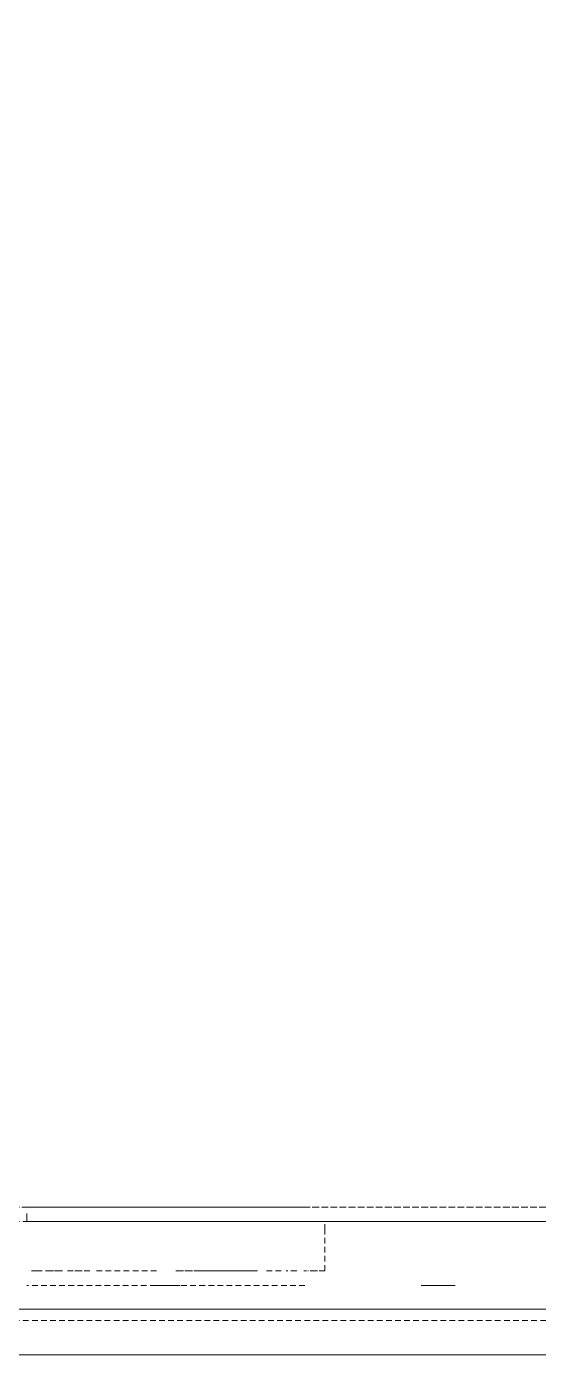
# Model space of a CAD drawing. Header units: millimetres. Extents: x -10915 to 62537, y -37640 to 44223.
# Drawn here: x 47160 to 47250.1, y 8825.9 to 9062.4 of the extents above; entities that cross this region are included whole.
import ezdxf

# ---------------------------------------------------------------- set-up
doc = ezdxf.new("R2010")
doc.units = ezdxf.units.MM
doc.linetypes.add('200_ШТРИХ_ш1п0_6_', pattern=[1.6, 1, -0.6])
doc.layers.add('Перекрытие штриховка', color=7, linetype='Continuous', lineweight=18)
doc.layers.add('Сантехника', color=7, linetype='Continuous', lineweight=18)

# ---------------------------------------------------------------- blocks, each defined once
blk = doc.blocks.new('Reece_Tap_Wolfen_Drinking-Fountain - 10 L_Stainless Steel-7189108-План полов 4-го этажа')
at = {"layer": 'Сантехника', "linetype": '200_ШТРИХ_ш1п0_6_'}
blk.add_line((134, 155), (-134, 155), dxfattribs=at)
at = {"layer": 'Сантехника', "color": 251, "linetype": '200_ШТРИХ_ш1п0_6_', "true_color": 0x666666}
for p, q in [((-110, 155), (110, 155)), ((110, 155), (-110, 155)), ((120, 137), (-120, 137)), ((91.41, 129), (-113.38, 129)), ((-113.38, 129), (91.41, 129))]:
    blk.add_line(p, q, dxfattribs=at)
at = {"layer": 'Сантехника', "color": 253, "linetype": '200_ШТРИХ_ш1п0_6_', "true_color": 0xa3a3a3}
for p, q in [((110, 155), (-110, 155)), ((-110, 152.5), (109.92, 152.5)), ((-49.8, 141.22), (-72.51, 141.22)), ((-49.8, 141.22), (-72.51, 141.22)), ((-45.51, 141.22), (-50.51, 141.22)), ((-45.51, 141.22), (-50.51, 141.22)), ((-23.51, 141.22), (-46.23, 141.22)), ((-23.51, 141.22), (-46.23, 141.22)), ((-134, 135), (134, 135)), ((-134, 135), (134, 135)), ((-120, 137), (120, 137)), ((120, 137), (-120, 137))]:
    blk.add_line(p, q, dxfattribs=at)
at = {"layer": 'Сантехника', "color": 253, "lineweight": 9, "true_color": 0xa3a3a3}
for p, q in [((-23.51, 155), (-72.51, 155)), ((-71.68, 155), (-72.51, 155)), ((-72.51, 153.86), (-72.51, 152.5)), ((-23.51, 155), (-24.35, 155))]:
    blk.add_line(p, q, dxfattribs=at)
at = {"layer": 'Сантехника', "color": 9, "lineweight": 9, "true_color": 0xc7c7c7}
for p, q in [((-65.34, 155), (-71.68, 155)), ((-67.01, 155), (-66.37, 155)), ((-67.01, 155), (-66.37, 155)), ((-64.47, 155), (-41.64, 155)), ((-64.47, 155), (-41.64, 155)), ((-41.62, 155), (-31.56, 155)), ((-41.62, 155), (-31.56, 155)), ((-24.35, 155), (-30.69, 155)), ((-29.66, 155), (-29.01, 155)), ((-29.66, 155), (-29.01, 155)), ((-72.51, 152.5), (-71.68, 152.5)), ((-72.51, 152.5), (-49.8, 152.5)), ((-46.23, 152.5), (-23.51, 152.5)), ((-24.35, 152.5), (-23.51, 152.5))]:
    blk.add_line(p, q, dxfattribs=at)
at = {"layer": 'Сантехника', "color": 254, "lineweight": 9, "true_color": 0xdddddd}
for p, q in [((-41.69, 155), (-64.54, 155)), ((-31.48, 155), (-41.67, 155)), ((-71.68, 152.5), (-65.34, 152.5)), ((-66.37, 152.5), (-67.01, 152.5)), ((-66.37, 152.5), (-67.01, 152.5)), ((-61.45, 152.5), (-64.47, 152.5)), ((-49.8, 152.5), (-64.47, 152.5)), ((-49.8, 152.5), (-61.45, 152.5)), ((-43.1, 152.5), (-46.23, 152.5)), ((-41.64, 152.5), (-46.23, 152.5)), ((-41.64, 152.5), (-43.1, 152.5)), ((-38.51, 152.5), (-41.62, 152.5)), ((-31.56, 152.5), (-41.62, 152.5)), ((-31.56, 152.5), (-38.51, 152.5)), ((-30.69, 152.5), (-24.35, 152.5)), ((-29.01, 152.5), (-29.66, 152.5)), ((-29.01, 152.5), (-29.66, 152.5))]:
    blk.add_line(p, q, dxfattribs=at)
at = {"layer": 'Сантехника', "color": 7, "lineweight": 9, "true_color": 0xf2f2f2}
blk.add_line((-41.67, 155), (-41.69, 155), dxfattribs=at)
at = {"layer": 'Сантехника', "color": 9, "linetype": '200_ШТРИХ_ш1п0_6_', "true_color": 0xc7c7c7}
for p, q in [((-72.51, 152.5), (-71.68, 152.5)), ((-72.51, 152.5), (-49.8, 152.5)), ((-50.51, 152.5), (-45.51, 152.5)), ((-50.51, 152.5), (-50.43, 152.5)), ((-50.43, 152.5), (-50.18, 152.5)), ((-50.18, 152.5), (-49.78, 152.5)), ((-49.78, 152.5), (-47.37, 152.5)), ((-47.37, 152.5), (-45.85, 152.5)), ((-46.23, 152.5), (-23.51, 152.5)), ((-45.85, 152.5), (-45.51, 152.5)), ((-24.35, 152.5), (-23.51, 152.5)), ((109.92, 152.5), (-23.51, 152.5)), ((-23.51, 152.5), (109.92, 152.5)), ((-20, 143.8), (-20, 150.97)), ((-20, 143.8), (-23.71, 143.8)), ((-20, 143.8), (-22.98, 143.8)), ((-50.43, 141.22), (-50.51, 141.22)), ((-49.78, 141.22), (-50.51, 141.22)), ((-49.78, 141.22), (-50.43, 141.22)), ((-45.85, 141.22), (-46.25, 141.22)), ((-45.51, 141.22), (-46.25, 141.22)), ((-45.51, 141.22), (-45.85, 141.22)), ((-2.9, 141.22), (-3, 141.22)), ((-2.12, 141.22), (-3, 141.22)), ((-2.6, 141.22), (-2.9, 141.22)), ((-0.78, 141.22), (-2.6, 141.22)), ((-1.5, 141.22), (-2.12, 141.22)), ((-0.78, 141.22), (-1.5, 141.22)), ((2.12, 141.22), (-0.78, 141.22)), ((0, 141.22), (-0.78, 141.22)), ((0.78, 141.22), (0, 141.22)), ((1.5, 141.22), (0.78, 141.22)), ((2.9, 141.22), (1.5, 141.22)), ((3, 141.22), (2.12, 141.22)), ((3, 141.22), (2.9, 141.22)), ((-120, 137), (120, 137)), ((120, 137), (-120, 137))]:
    blk.add_line(p, q, dxfattribs=at)
at = {"layer": 'Сантехника', "color": 254, "linetype": '200_ШТРИХ_ш1п0_6_', "true_color": 0xeaeaea}
for p, q in [((-65.34, 152.5), (-71.68, 152.5)), ((-71.68, 152.5), (-65.34, 152.5)), ((-64.54, 152.5), (-60.26, 152.5)), ((-60.26, 152.5), (-49.8, 152.5)), ((-46.23, 152.5), (-41.69, 152.5)), ((-41.67, 152.5), (-31.48, 152.5)), ((-24.35, 152.5), (-30.69, 152.5)), ((-30.69, 152.5), (-24.35, 152.5)), ((-23.51, 152.5), (-20, 152.5)), ((-22.98, 152.5), (-20, 152.5)), ((-2.12, 152.5), (-20, 152.5)), ((-20, 151), (-20, 152.32)), ((20, 152.5), (2.12, 152.5)), ((-20, 143.8), (-20, 150.97)), ((-71.68, 143.8), (-69.79, 143.8)), ((-69.79, 143.8), (-71.68, 143.8)), ((-69.23, 143.8), (-66.23, 143.8)), ((-66.23, 143.8), (-69.23, 143.8)), ((-65.34, 143.8), (-61.43, 143.8)), ((-61.43, 143.8), (-65.34, 143.8)), ((-60.26, 143.8), (-49.66, 143.8)), ((-49.66, 143.8), (-60.26, 143.8)), ((-46.25, 143.8), (-41.69, 143.8)), ((-41.69, 143.8), (-46.25, 143.8)), ((-41.67, 143.8), (-31.85, 143.8)), ((-31.85, 143.8), (-41.67, 143.8)), ((-27.69, 143.8), (-30.69, 143.8)), ((-27.68, 143.8), (-29.63, 143.8)), ((-24.91, 143.8), (-26.8, 143.8)), ((-25, 143.8), (-26.78, 143.8)), ((-20, 143.8), (-23.71, 143.8)), ((-20, 143.8), (-22.98, 143.8)), ((-120, 137), (120, 137)), ((-120, 137), (120, 137))]:
    blk.add_line(p, q, dxfattribs=at)
at = {"layer": 'Сантехника', "color": 7, "linetype": '200_ШТРИХ_ш1п0_6_', "true_color": 0xfdfdfd}
for p, q in [((-65.34, 152.5), (-71.68, 152.5)), ((-71.68, 152.5), (-65.34, 152.5)), ((-65.34, 152.5), (-71.68, 152.5)), ((-71.68, 152.5), (-65.34, 152.5)), ((-65.34, 152.5), (-71.68, 152.5)), ((-71.68, 152.5), (-65.34, 152.5)), ((-65.34, 152.5), (-71.68, 152.5)), ((-71.68, 152.5), (-65.34, 152.5)), ((-65.34, 152.5), (-71.68, 152.5)), ((-71.68, 152.5), (-65.34, 152.5)), ((-65.34, 152.5), (-71.68, 152.5)), ((-71.68, 152.5), (-65.34, 152.5)), ((-65.34, 152.5), (-71.68, 152.5)), ((-71.68, 152.5), (-65.34, 152.5)), ((-65.34, 152.5), (-71.68, 152.5)), ((-71.68, 152.5), (-65.34, 152.5)), ((-65.34, 152.5), (-71.68, 152.5)), ((-71.68, 152.5), (-65.34, 152.5)), ((-65.34, 152.5), (-71.68, 152.5)), ((-71.68, 152.5), (-65.34, 152.5)), ((-65.34, 152.5), (-71.68, 152.5)), ((-71.68, 152.5), (-65.34, 152.5)), ((-65.34, 152.5), (-71.68, 152.5)), ((-71.68, 152.5), (-65.34, 152.5)), ((-65.34, 152.5), (-71.68, 152.5)), ((-71.68, 152.5), (-65.34, 152.5)), ((-65.34, 152.5), (-71.68, 152.5)), ((-71.68, 152.5), (-65.34, 152.5)), ((-65.34, 152.5), (-71.68, 152.5)), ((-71.68, 152.5), (-65.34, 152.5)), ((-65.34, 152.5), (-71.68, 152.5)), ((-71.68, 152.5), (-65.34, 152.5)), ((-65.34, 152.5), (-71.68, 152.5)), ((-71.68, 152.5), (-65.34, 152.5)), ((-65.34, 152.5), (-71.68, 152.5)), ((-71.68, 152.5), (-65.34, 152.5)), ((-65.34, 152.5), (-71.68, 152.5)), ((-71.68, 152.5), (-65.34, 152.5)), ((-65.34, 152.5), (-71.68, 152.5)), ((-71.68, 152.5), (-65.34, 152.5)), ((-65.34, 152.5), (-71.68, 152.5)), ((-71.68, 152.5), (-65.34, 152.5)), ((-65.34, 152.5), (-71.68, 152.5)), ((-49.78, 152.5), (-64.47, 152.5)), ((-64.47, 152.5), (-49.78, 152.5)), ((-49.78, 152.5), (-64.47, 152.5)), ((-64.47, 152.5), (-49.78, 152.5)), ((-49.78, 152.5), (-64.47, 152.5)), ((-64.47, 152.5), (-49.78, 152.5)), ((-49.78, 152.5), (-64.47, 152.5)), ((-64.47, 152.5), (-49.78, 152.5)), ((-49.78, 152.5), (-64.47, 152.5)), ((-64.47, 152.5), (-49.78, 152.5)), ((-49.78, 152.5), (-64.47, 152.5)), ((-64.47, 152.5), (-49.78, 152.5)), ((-49.78, 152.5), (-64.47, 152.5)), ((-64.47, 152.5), (-49.78, 152.5)), ((-49.78, 152.5), (-64.47, 152.5)), ((-64.47, 152.5), (-49.78, 152.5)), ((-49.78, 152.5), (-64.47, 152.5)), ((-64.47, 152.5), (-49.78, 152.5)), ((-49.78, 152.5), (-64.47, 152.5)), ((-64.47, 152.5), (-49.78, 152.5)), ((-49.78, 152.5), (-64.47, 152.5)), ((-64.47, 152.5), (-49.78, 152.5)), ((-49.78, 152.5), (-64.47, 152.5)), ((-64.47, 152.5), (-49.78, 152.5)), ((-49.78, 152.5), (-64.47, 152.5)), ((-64.47, 152.5), (-49.78, 152.5)), ((-49.78, 152.5), (-64.47, 152.5)), ((-64.47, 152.5), (-49.78, 152.5)), ((-49.78, 152.5), (-64.47, 152.5)), ((-64.47, 152.5), (-49.78, 152.5)), ((-49.78, 152.5), (-64.47, 152.5)), ((-64.47, 152.5), (-49.78, 152.5)), ((-49.78, 152.5), (-64.47, 152.5)), ((-64.47, 152.5), (-49.78, 152.5)), ((-49.78, 152.5), (-64.47, 152.5)), ((-64.47, 152.5), (-49.78, 152.5)), ((-49.78, 152.5), (-64.47, 152.5)), ((-64.47, 152.5), (-49.78, 152.5)), ((-49.78, 152.5), (-64.47, 152.5)), ((-64.47, 152.5), (-49.78, 152.5)), ((-49.78, 152.5), (-64.47, 152.5)), ((-64.47, 152.5), (-49.78, 152.5)), ((-49.78, 152.5), (-64.47, 152.5)), ((-64.47, 152.5), (-49.78, 152.5)), ((-49.78, 152.5), (-64.47, 152.5)), ((-41.69, 152.5), (-46.25, 152.5)), ((-46.25, 152.5), (-41.69, 152.5)), ((-41.69, 152.5), (-46.25, 152.5)), ((-46.25, 152.5), (-41.69, 152.5)), ((-41.69, 152.5), (-46.25, 152.5)), ((-46.25, 152.5), (-41.69, 152.5)), ((-41.69, 152.5), (-46.25, 152.5)), ((-46.25, 152.5), (-41.69, 152.5)), ((-41.69, 152.5), (-46.25, 152.5)), ((-46.25, 152.5), (-41.69, 152.5)), ((-41.69, 152.5), (-46.25, 152.5)), ((-46.25, 152.5), (-41.69, 152.5)), ((-41.69, 152.5), (-46.25, 152.5)), ((-46.25, 152.5), (-41.69, 152.5)), ((-41.69, 152.5), (-46.25, 152.5)), ((-46.25, 152.5), (-41.69, 152.5)), ((-41.69, 152.5), (-46.25, 152.5)), ((-46.25, 152.5), (-41.69, 152.5)), ((-41.69, 152.5), (-46.25, 152.5)), ((-46.25, 152.5), (-41.69, 152.5)), ((-41.69, 152.5), (-46.25, 152.5)), ((-46.25, 152.5), (-41.69, 152.5)), ((-41.69, 152.5), (-46.25, 152.5)), ((-46.25, 152.5), (-41.69, 152.5)), ((-41.69, 152.5), (-46.25, 152.5)), ((-46.25, 152.5), (-41.69, 152.5)), ((-41.69, 152.5), (-46.25, 152.5)), ((-46.25, 152.5), (-41.69, 152.5)), ((-41.69, 152.5), (-46.25, 152.5)), ((-46.25, 152.5), (-41.69, 152.5)), ((-41.69, 152.5), (-46.25, 152.5)), ((-46.25, 152.5), (-41.69, 152.5)), ((-41.69, 152.5), (-46.25, 152.5)), ((-46.25, 152.5), (-41.69, 152.5)), ((-41.69, 152.5), (-46.25, 152.5)), ((-46.25, 152.5), (-41.69, 152.5)), ((-41.69, 152.5), (-46.25, 152.5)), ((-46.25, 152.5), (-41.69, 152.5)), ((-41.69, 152.5), (-46.25, 152.5)), ((-46.25, 152.5), (-41.69, 152.5)), ((-41.69, 152.5), (-46.25, 152.5)), ((-46.25, 152.5), (-41.69, 152.5)), ((-41.69, 152.5), (-46.25, 152.5)), ((-46.25, 152.5), (-41.69, 152.5)), ((-41.69, 152.5), (-46.25, 152.5)), ((-31.56, 152.5), (-41.67, 152.5)), ((-41.67, 152.5), (-31.56, 152.5)), ((-31.56, 152.5), (-41.67, 152.5)), ((-41.67, 152.5), (-31.56, 152.5)), ((-31.56, 152.5), (-41.67, 152.5)), ((-41.67, 152.5), (-31.56, 152.5)), ((-31.56, 152.5), (-41.67, 152.5)), ((-41.67, 152.5), (-31.56, 152.5)), ((-31.56, 152.5), (-41.67, 152.5)), ((-41.67, 152.5), (-31.56, 152.5)), ((-31.56, 152.5), (-41.67, 152.5)), ((-41.67, 152.5), (-31.56, 152.5)), ((-31.56, 152.5), (-41.67, 152.5)), ((-41.67, 152.5), (-31.56, 152.5)), ((-31.56, 152.5), (-41.67, 152.5)), ((-41.67, 152.5), (-31.56, 152.5)), ((-31.56, 152.5), (-41.67, 152.5)), ((-41.67, 152.5), (-31.56, 152.5)), ((-31.56, 152.5), (-41.67, 152.5)), ((-41.67, 152.5), (-31.56, 152.5)), ((-31.56, 152.5), (-41.67, 152.5)), ((-41.67, 152.5), (-31.56, 152.5)), ((-31.56, 152.5), (-41.67, 152.5)), ((-41.67, 152.5), (-31.56, 152.5)), ((-31.56, 152.5), (-41.67, 152.5)), ((-41.67, 152.5), (-31.56, 152.5)), ((-31.56, 152.5), (-41.67, 152.5)), ((-41.67, 152.5), (-31.56, 152.5)), ((-31.56, 152.5), (-41.67, 152.5)), ((-41.67, 152.5), (-31.56, 152.5)), ((-31.56, 152.5), (-41.67, 152.5)), ((-41.67, 152.5), (-31.56, 152.5)), ((-31.56, 152.5), (-41.67, 152.5)), ((-41.67, 152.5), (-31.56, 152.5)), ((-31.56, 152.5), (-41.67, 152.5)), ((-41.67, 152.5), (-31.56, 152.5)), ((-31.56, 152.5), (-41.67, 152.5)), ((-41.67, 152.5), (-31.56, 152.5)), ((-31.56, 152.5), (-41.67, 152.5)), ((-41.67, 152.5), (-31.56, 152.5)), ((-31.56, 152.5), (-41.67, 152.5)), ((-41.67, 152.5), (-31.56, 152.5)), ((-31.56, 152.5), (-41.67, 152.5)), ((-41.67, 152.5), (-31.56, 152.5)), ((-31.56, 152.5), (-41.67, 152.5)), ((-24.35, 152.5), (-30.69, 152.5)), ((-30.69, 152.5), (-24.35, 152.5)), ((-24.35, 152.5), (-30.69, 152.5)), ((-30.69, 152.5), (-24.35, 152.5)), ((-30.69, 152.5), (-24.35, 152.5)), ((-30.69, 152.5), (-24.35, 152.5)), ((-30.69, 152.5), (-24.35, 152.5)), ((-30.69, 152.5), (-24.35, 152.5)), ((-30.69, 152.5), (-24.35, 152.5)), ((-30.69, 152.5), (-24.35, 152.5)), ((-30.69, 152.5), (-24.35, 152.5)), ((-30.69, 152.5), (-24.35, 152.5)), ((-30.69, 152.5), (-24.35, 152.5)), ((-30.69, 152.5), (-24.35, 152.5)), ((-30.69, 152.5), (-24.35, 152.5)), ((-30.69, 152.5), (-24.35, 152.5)), ((-30.69, 152.5), (-24.35, 152.5)), ((-30.69, 152.5), (-24.35, 152.5)), ((-30.69, 152.5), (-24.35, 152.5)), ((-30.69, 152.5), (-24.35, 152.5)), ((-30.69, 152.5), (-24.35, 152.5)), ((-30.69, 152.5), (-24.35, 152.5)), ((-30.69, 152.5), (-24.35, 152.5)), ((-29.63, 152.5), (-27.26, 152.5)), ((-29.63, 152.5), (-27.26, 152.5)), ((-29.63, 152.5), (-27.26, 152.5)), ((-29.63, 152.5), (-27.26, 152.5)), ((-29.63, 152.5), (-27.26, 152.5)), ((-29.63, 152.5), (-27.26, 152.5)), ((-29.63, 152.5), (-27.26, 152.5)), ((-29.63, 152.5), (-27.26, 152.5)), ((-29.63, 152.5), (-27.26, 152.5)), ((-29.63, 152.5), (-27.26, 152.5)), ((-29.63, 152.5), (-27.26, 152.5)), ((-29.63, 152.5), (-27.26, 152.5)), ((-29.63, 152.5), (-27.26, 152.5)), ((-29.63, 152.5), (-27.26, 152.5)), ((-29.63, 152.5), (-27.26, 152.5)), ((-29.63, 152.5), (-27.26, 152.5)), ((-29.63, 152.5), (-27.26, 152.5)), ((-29.63, 152.5), (-27.26, 152.5)), ((-29.63, 152.5), (-27.26, 152.5)), ((-29.63, 152.5), (-27.26, 152.5)), ((-26.78, 152.5), (-25, 152.5)), ((-26.78, 152.5), (-25, 152.5)), ((-26.78, 152.5), (-25, 152.5)), ((-26.78, 152.5), (-25, 152.5)), ((-26.78, 152.5), (-25, 152.5)), ((-26.78, 152.5), (-25, 152.5)), ((-26.78, 152.5), (-25, 152.5)), ((-26.78, 152.5), (-25, 152.5)), ((-26.78, 152.5), (-25, 152.5)), ((-26.78, 152.5), (-25, 152.5)), ((-26.78, 152.5), (-25, 152.5)), ((-26.78, 152.5), (-25, 152.5)), ((-26.78, 152.5), (-25, 152.5)), ((-26.78, 152.5), (-25, 152.5)), ((-26.78, 152.5), (-25, 152.5)), ((-26.78, 152.5), (-25, 152.5)), ((-26.78, 152.5), (-25, 152.5)), ((-26.78, 152.5), (-25, 152.5)), ((-26.78, 152.5), (-25, 152.5)), ((-26.78, 152.5), (-25, 152.5)), ((-20, 152.5), (-23.51, 152.5)), ((-23.51, 152.5), (-20, 152.5)), ((-20, 152.5), (-23.51, 152.5)), ((-23.51, 152.5), (-20, 152.5)), ((-23.51, 152.5), (-20, 152.5)), ((-23.51, 152.5), (-20, 152.5)), ((-23.51, 152.5), (-20, 152.5)), ((-23.51, 152.5), (-20, 152.5)), ((-23.51, 152.5), (-20, 152.5)), ((-23.51, 152.5), (-20, 152.5)), ((-23.51, 152.5), (-20, 152.5)), ((-23.51, 152.5), (-20, 152.5)), ((-23.51, 152.5), (-20, 152.5)), ((-23.51, 152.5), (-20, 152.5)), ((-23.51, 152.5), (-20, 152.5)), ((-23.51, 152.5), (-20, 152.5)), ((-23.51, 152.5), (-20, 152.5)), ((-23.51, 152.5), (-20, 152.5)), ((-23.51, 152.5), (-20, 152.5)), ((-23.51, 152.5), (-20, 152.5)), ((-23.51, 152.5), (-20, 152.5)), ((-22.98, 152.5), (-20, 152.5)), ((-22.98, 152.5), (-21.28, 152.5)), ((-22.98, 152.5), (-20, 152.5)), ((-22.98, 152.5), (-20, 152.5)), ((-22.98, 152.5), (-20, 152.5)), ((-22.98, 152.5), (-20, 152.5)), ((-22.98, 152.5), (-21.28, 152.5)), ((-22.98, 152.5), (-20, 152.5)), ((-22.98, 152.5), (-21.28, 152.5)), ((-22.98, 152.5), (-20, 152.5)), ((-22.98, 152.5), (-20, 152.5)), ((-22.98, 152.5), (-20, 152.5)), ((-22.98, 152.5), (-20, 152.5)), ((-22.98, 152.5), (-20, 152.5)), ((-22.98, 152.5), (-20, 152.5)), ((-22.98, 152.5), (-20, 152.5)), ((-22.98, 152.5), (-20, 152.5)), ((-22.98, 152.5), (-21.28, 152.5)), ((-21.28, 152.5), (-20, 152.5)), ((-21.28, 152.5), (-20, 152.5)), ((-21.28, 152.5), (-20, 152.5)), ((-21.28, 152.5), (-20, 152.5)), ((-20, 151), (-20, 152.32)), ((-20, 151), (-20, 152.32)), ((-20, 151), (-20, 152.32)), ((-20, 151), (-20, 152.32)), ((-20, 151), (-20, 152.32)), ((-20, 151), (-20, 152.32)), ((-20, 151), (-20, 152.32)), ((-20, 151), (-20, 152.32)), ((-20, 151), (-20, 152.32)), ((-20, 151), (-20, 152.32)), ((-20, 151), (-20, 152.32)), ((-20, 151), (-20, 152.32)), ((-20, 151), (-20, 152.32)), ((-20, 151), (-20, 152.32)), ((-20, 151), (-20, 152.32)), ((-20, 151), (-20, 152.32)), ((-20, 151), (-20, 152.32)), ((-20, 151), (-20, 152.32)), ((-20, 143.8), (-20, 150.97)), ((-20, 143.8), (-20, 150.97)), ((-20, 143.8), (-20, 150.97)), ((-20, 143.8), (-20, 150.97)), ((-20, 143.8), (-20, 150.97)), ((-20, 143.8), (-20, 150.97)), ((-20, 143.8), (-20, 150.97)), ((-20, 143.8), (-20, 150.97)), ((-20, 143.8), (-20, 150.97)), ((-20, 143.8), (-20, 150.97)), ((-20, 143.8), (-20, 150.97)), ((-20, 143.8), (-20, 150.97)), ((-20, 143.8), (-20, 150.97)), ((-20, 143.8), (-20, 150.97)), ((-20, 143.8), (-20, 150.97)), ((-20, 143.8), (-20, 150.97)), ((-20, 143.8), (-20, 150.97)), ((-71.68, 143.8), (-69.79, 143.8)), ((-69.79, 143.8), (-71.68, 143.8)), ((-71.68, 143.8), (-69.79, 143.8)), ((-69.79, 143.8), (-71.68, 143.8)), ((-71.68, 143.8), (-69.79, 143.8)), ((-69.79, 143.8), (-71.68, 143.8)), ((-71.68, 143.8), (-69.79, 143.8)), ((-69.79, 143.8), (-71.68, 143.8)), ((-71.68, 143.8), (-69.79, 143.8)), ((-69.79, 143.8), (-71.68, 143.8)), ((-71.68, 143.8), (-69.79, 143.8)), ((-69.79, 143.8), (-71.68, 143.8)), ((-71.68, 143.8), (-69.79, 143.8)), ((-69.79, 143.8), (-71.68, 143.8)), ((-71.68, 143.8), (-69.79, 143.8)), ((-69.79, 143.8), (-71.68, 143.8)), ((-71.68, 143.8), (-69.79, 143.8)), ((-69.79, 143.8), (-71.68, 143.8)), ((-71.68, 143.8), (-69.79, 143.8)), ((-69.79, 143.8), (-71.68, 143.8)), ((-71.68, 143.8), (-69.79, 143.8)), ((-69.79, 143.8), (-71.68, 143.8)), ((-71.68, 143.8), (-69.79, 143.8)), ((-69.79, 143.8), (-71.68, 143.8)), ((-71.68, 143.8), (-69.79, 143.8)), ((-69.79, 143.8), (-71.68, 143.8)), ((-71.68, 143.8), (-69.79, 143.8)), ((-69.79, 143.8), (-71.68, 143.8)), ((-71.68, 143.8), (-69.79, 143.8)), ((-69.79, 143.8), (-71.68, 143.8)), ((-71.68, 143.8), (-69.79, 143.8)), ((-69.79, 143.8), (-71.68, 143.8)), ((-71.68, 143.8), (-69.79, 143.8)), ((-69.79, 143.8), (-71.68, 143.8)), ((-71.68, 143.8), (-69.79, 143.8)), ((-69.79, 143.8), (-71.68, 143.8)), ((-69.23, 143.8), (-66.23, 143.8)), ((-66.23, 143.8), (-69.23, 143.8)), ((-69.23, 143.8), (-66.23, 143.8)), ((-66.23, 143.8), (-69.23, 143.8)), ((-69.23, 143.8), (-66.23, 143.8)), ((-66.23, 143.8), (-69.23, 143.8)), ((-69.23, 143.8), (-66.23, 143.8)), ((-66.23, 143.8), (-69.23, 143.8)), ((-69.23, 143.8), (-66.23, 143.8)), ((-66.23, 143.8), (-69.23, 143.8)), ((-69.23, 143.8), (-66.23, 143.8)), ((-66.23, 143.8), (-69.23, 143.8)), ((-69.23, 143.8), (-66.23, 143.8)), ((-66.23, 143.8), (-69.23, 143.8)), ((-69.23, 143.8), (-66.23, 143.8)), ((-66.23, 143.8), (-69.23, 143.8)), ((-69.23, 143.8), (-66.23, 143.8)), ((-66.23, 143.8), (-69.23, 143.8)), ((-69.23, 143.8), (-66.23, 143.8)), ((-66.23, 143.8), (-69.23, 143.8)), ((-69.23, 143.8), (-66.23, 143.8)), ((-66.23, 143.8), (-69.23, 143.8)), ((-69.23, 143.8), (-66.23, 143.8)), ((-66.23, 143.8), (-69.23, 143.8)), ((-69.23, 143.8), (-66.23, 143.8)), ((-66.23, 143.8), (-69.23, 143.8)), ((-69.23, 143.8), (-66.23, 143.8)), ((-66.23, 143.8), (-69.23, 143.8)), ((-69.23, 143.8), (-66.23, 143.8)), ((-66.23, 143.8), (-69.23, 143.8)), ((-69.23, 143.8), (-66.23, 143.8)), ((-66.23, 143.8), (-69.23, 143.8)), ((-69.23, 143.8), (-66.23, 143.8)), ((-66.23, 143.8), (-69.23, 143.8)), ((-69.23, 143.8), (-66.23, 143.8)), ((-66.23, 143.8), (-69.23, 143.8)), ((-65.34, 143.8), (-61.43, 143.8)), ((-61.43, 143.8), (-65.34, 143.8)), ((-65.34, 143.8), (-61.43, 143.8)), ((-61.43, 143.8), (-65.34, 143.8)), ((-65.34, 143.8), (-61.43, 143.8)), ((-61.43, 143.8), (-65.34, 143.8)), ((-65.34, 143.8), (-61.43, 143.8)), ((-61.43, 143.8), (-65.34, 143.8)), ((-65.34, 143.8), (-61.43, 143.8)), ((-61.43, 143.8), (-65.34, 143.8)), ((-65.34, 143.8), (-61.43, 143.8)), ((-61.43, 143.8), (-65.34, 143.8)), ((-65.34, 143.8), (-61.43, 143.8)), ((-61.43, 143.8), (-65.34, 143.8)), ((-65.34, 143.8), (-61.43, 143.8)), ((-61.43, 143.8), (-65.34, 143.8)), ((-65.34, 143.8), (-61.43, 143.8)), ((-61.43, 143.8), (-65.34, 143.8)), ((-65.34, 143.8), (-61.43, 143.8)), ((-61.43, 143.8), (-65.34, 143.8)), ((-65.34, 143.8), (-61.43, 143.8)), ((-61.43, 143.8), (-65.34, 143.8)), ((-65.34, 143.8), (-61.43, 143.8)), ((-61.43, 143.8), (-65.34, 143.8)), ((-65.34, 143.8), (-61.43, 143.8)), ((-61.43, 143.8), (-65.34, 143.8)), ((-65.34, 143.8), (-61.43, 143.8)), ((-61.43, 143.8), (-65.34, 143.8)), ((-65.34, 143.8), (-61.43, 143.8)), ((-61.43, 143.8), (-65.34, 143.8)), ((-65.34, 143.8), (-61.43, 143.8)), ((-61.43, 143.8), (-65.34, 143.8)), ((-65.34, 143.8), (-61.43, 143.8)), ((-61.43, 143.8), (-65.34, 143.8)), ((-65.34, 143.8), (-61.43, 143.8)), ((-61.43, 143.8), (-65.34, 143.8)), ((-60.26, 143.8), (-49.66, 143.8)), ((-49.66, 143.8), (-60.26, 143.8)), ((-60.26, 143.8), (-49.66, 143.8)), ((-49.66, 143.8), (-60.26, 143.8)), ((-60.26, 143.8), (-49.66, 143.8)), ((-49.66, 143.8), (-60.26, 143.8)), ((-60.26, 143.8), (-49.66, 143.8)), ((-49.66, 143.8), (-60.26, 143.8)), ((-60.26, 143.8), (-49.66, 143.8)), ((-49.66, 143.8), (-60.26, 143.8)), ((-60.26, 143.8), (-49.66, 143.8)), ((-49.66, 143.8), (-60.26, 143.8)), ((-60.26, 143.8), (-49.66, 143.8)), ((-49.66, 143.8), (-60.26, 143.8)), ((-60.26, 143.8), (-49.66, 143.8)), ((-49.66, 143.8), (-60.26, 143.8)), ((-60.26, 143.8), (-49.66, 143.8)), ((-49.66, 143.8), (-60.26, 143.8)), ((-60.26, 143.8), (-49.66, 143.8)), ((-49.66, 143.8), (-60.26, 143.8)), ((-60.26, 143.8), (-49.66, 143.8)), ((-49.66, 143.8), (-60.26, 143.8)), ((-60.26, 143.8), (-49.66, 143.8)), ((-49.66, 143.8), (-60.26, 143.8)), ((-60.26, 143.8), (-49.66, 143.8)), ((-49.66, 143.8), (-60.26, 143.8)), ((-60.26, 143.8), (-49.66, 143.8)), ((-49.66, 143.8), (-60.26, 143.8)), ((-60.26, 143.8), (-49.66, 143.8)), ((-49.66, 143.8), (-60.26, 143.8)), ((-60.26, 143.8), (-49.66, 143.8)), ((-49.66, 143.8), (-60.26, 143.8)), ((-60.26, 143.8), (-49.66, 143.8)), ((-49.66, 143.8), (-60.26, 143.8)), ((-60.26, 143.8), (-49.66, 143.8)), ((-49.66, 143.8), (-60.26, 143.8)), ((-46.25, 143.8), (-41.69, 143.8)), ((-41.69, 143.8), (-46.25, 143.8)), ((-46.25, 143.8), (-41.69, 143.8)), ((-41.69, 143.8), (-46.25, 143.8)), ((-46.25, 143.8), (-41.69, 143.8)), ((-41.69, 143.8), (-46.25, 143.8)), ((-46.25, 143.8), (-41.69, 143.8)), ((-41.69, 143.8), (-46.25, 143.8)), ((-46.25, 143.8), (-41.69, 143.8)), ((-41.69, 143.8), (-46.25, 143.8)), ((-46.25, 143.8), (-41.69, 143.8)), ((-41.69, 143.8), (-46.25, 143.8)), ((-46.25, 143.8), (-41.69, 143.8)), ((-41.69, 143.8), (-46.25, 143.8)), ((-46.25, 143.8), (-41.69, 143.8)), ((-41.69, 143.8), (-46.25, 143.8)), ((-46.25, 143.8), (-41.69, 143.8)), ((-41.69, 143.8), (-46.25, 143.8)), ((-46.25, 143.8), (-41.69, 143.8)), ((-41.69, 143.8), (-46.25, 143.8)), ((-46.25, 143.8), (-41.69, 143.8)), ((-41.69, 143.8), (-46.25, 143.8)), ((-46.25, 143.8), (-41.69, 143.8)), ((-41.69, 143.8), (-46.25, 143.8)), ((-46.25, 143.8), (-41.69, 143.8)), ((-41.69, 143.8), (-46.25, 143.8)), ((-46.25, 143.8), (-41.69, 143.8)), ((-41.69, 143.8), (-46.25, 143.8)), ((-46.25, 143.8), (-41.69, 143.8)), ((-41.69, 143.8), (-46.25, 143.8)), ((-46.25, 143.8), (-41.69, 143.8)), ((-41.69, 143.8), (-46.25, 143.8)), ((-46.25, 143.8), (-41.69, 143.8)), ((-41.69, 143.8), (-46.25, 143.8)), ((-46.25, 143.8), (-41.69, 143.8)), ((-41.69, 143.8), (-46.25, 143.8)), ((-41.67, 143.8), (-31.85, 143.8)), ((-31.85, 143.8), (-41.67, 143.8)), ((-41.67, 143.8), (-31.85, 143.8)), ((-31.85, 143.8), (-41.67, 143.8)), ((-41.67, 143.8), (-31.85, 143.8)), ((-31.85, 143.8), (-41.67, 143.8)), ((-41.67, 143.8), (-31.85, 143.8)), ((-31.85, 143.8), (-41.67, 143.8)), ((-41.67, 143.8), (-31.85, 143.8)), ((-31.85, 143.8), (-41.67, 143.8)), ((-41.67, 143.8), (-31.85, 143.8)), ((-31.85, 143.8), (-41.67, 143.8)), ((-41.67, 143.8), (-31.85, 143.8)), ((-31.85, 143.8), (-41.67, 143.8)), ((-41.67, 143.8), (-31.85, 143.8)), ((-31.85, 143.8), (-41.67, 143.8)), ((-41.67, 143.8), (-31.85, 143.8)), ((-31.85, 143.8), (-41.67, 143.8)), ((-41.67, 143.8), (-31.85, 143.8)), ((-31.85, 143.8), (-41.67, 143.8)), ((-41.67, 143.8), (-31.85, 143.8)), ((-31.85, 143.8), (-41.67, 143.8)), ((-41.67, 143.8), (-31.85, 143.8)), ((-31.85, 143.8), (-41.67, 143.8)), ((-41.67, 143.8), (-31.85, 143.8)), ((-31.85, 143.8), (-41.67, 143.8)), ((-41.67, 143.8), (-31.85, 143.8)), ((-31.85, 143.8), (-41.67, 143.8)), ((-41.67, 143.8), (-31.85, 143.8)), ((-31.85, 143.8), (-41.67, 143.8)), ((-41.67, 143.8), (-31.85, 143.8)), ((-31.85, 143.8), (-41.67, 143.8)), ((-41.67, 143.8), (-31.85, 143.8)), ((-31.85, 143.8), (-41.67, 143.8)), ((-41.67, 143.8), (-31.85, 143.8)), ((-31.85, 143.8), (-41.67, 143.8)), ((-27.69, 143.8), (-30.69, 143.8)), ((-27.69, 143.8), (-30.69, 143.8)), ((-27.69, 143.8), (-30.69, 143.8)), ((-27.69, 143.8), (-30.69, 143.8)), ((-27.69, 143.8), (-30.69, 143.8)), ((-27.69, 143.8), (-30.69, 143.8)), ((-27.69, 143.8), (-30.69, 143.8)), ((-27.69, 143.8), (-30.69, 143.8)), ((-27.69, 143.8), (-30.69, 143.8)), ((-27.69, 143.8), (-30.69, 143.8)), ((-27.69, 143.8), (-30.69, 143.8)), ((-27.69, 143.8), (-30.69, 143.8)), ((-27.69, 143.8), (-30.69, 143.8)), ((-27.69, 143.8), (-30.69, 143.8)), ((-27.69, 143.8), (-30.69, 143.8)), ((-27.69, 143.8), (-30.69, 143.8)), ((-27.69, 143.8), (-30.69, 143.8)), ((-27.69, 143.8), (-30.69, 143.8)), ((-27.68, 143.8), (-29.63, 143.8)), ((-27.68, 143.8), (-29.63, 143.8)), ((-27.68, 143.8), (-29.63, 143.8)), ((-27.68, 143.8), (-29.63, 143.8)), ((-27.68, 143.8), (-29.63, 143.8)), ((-27.68, 143.8), (-29.63, 143.8)), ((-27.68, 143.8), (-29.63, 143.8)), ((-27.68, 143.8), (-29.63, 143.8)), ((-27.68, 143.8), (-29.63, 143.8)), ((-27.68, 143.8), (-29.63, 143.8)), ((-27.68, 143.8), (-29.63, 143.8)), ((-27.68, 143.8), (-29.63, 143.8)), ((-27.68, 143.8), (-29.63, 143.8)), ((-27.68, 143.8), (-29.63, 143.8)), ((-27.68, 143.8), (-29.63, 143.8)), ((-27.68, 143.8), (-29.63, 143.8)), ((-27.68, 143.8), (-29.63, 143.8)), ((-27.68, 143.8), (-29.63, 143.8)), ((-24.91, 143.8), (-26.8, 143.8)), ((-24.91, 143.8), (-26.8, 143.8)), ((-24.91, 143.8), (-26.8, 143.8)), ((-24.91, 143.8), (-26.8, 143.8)), ((-24.91, 143.8), (-26.8, 143.8)), ((-24.91, 143.8), (-26.8, 143.8)), ((-24.91, 143.8), (-26.8, 143.8)), ((-24.91, 143.8), (-26.8, 143.8)), ((-24.91, 143.8), (-26.8, 143.8)), ((-24.91, 143.8), (-26.8, 143.8)), ((-24.91, 143.8), (-26.8, 143.8)), ((-24.91, 143.8), (-26.8, 143.8)), ((-24.91, 143.8), (-26.8, 143.8)), ((-24.91, 143.8), (-26.8, 143.8)), ((-24.91, 143.8), (-26.8, 143.8)), ((-24.91, 143.8), (-26.8, 143.8)), ((-24.91, 143.8), (-26.8, 143.8)), ((-24.91, 143.8), (-26.8, 143.8)), ((-25, 143.8), (-26.78, 143.8)), ((-25, 143.8), (-26.78, 143.8)), ((-25, 143.8), (-26.78, 143.8)), ((-25, 143.8), (-26.78, 143.8)), ((-25, 143.8), (-26.78, 143.8)), ((-25, 143.8), (-26.78, 143.8)), ((-25, 143.8), (-26.78, 143.8)), ((-25, 143.8), (-26.78, 143.8)), ((-25, 143.8), (-26.78, 143.8)), ((-25, 143.8), (-26.78, 143.8)), ((-25, 143.8), (-26.78, 143.8)), ((-25, 143.8), (-26.78, 143.8)), ((-25, 143.8), (-26.78, 143.8)), ((-25, 143.8), (-26.78, 143.8)), ((-25, 143.8), (-26.78, 143.8)), ((-25, 143.8), (-26.78, 143.8)), ((-25, 143.8), (-26.78, 143.8)), ((-25, 143.8), (-26.78, 143.8)), ((-20, 143.8), (-23.71, 143.8)), ((-20, 143.8), (-23.71, 143.8)), ((-20, 143.8), (-23.71, 143.8)), ((-20, 143.8), (-23.71, 143.8)), ((-20, 143.8), (-23.71, 143.8)), ((-20, 143.8), (-23.71, 143.8)), ((-20, 143.8), (-23.71, 143.8)), ((-20, 143.8), (-23.71, 143.8)), ((-20, 143.8), (-23.71, 143.8)), ((-20, 143.8), (-23.71, 143.8)), ((-20, 143.8), (-23.71, 143.8)), ((-20, 143.8), (-23.71, 143.8)), ((-20, 143.8), (-23.71, 143.8)), ((-20, 143.8), (-23.71, 143.8)), ((-20, 143.8), (-23.71, 143.8)), ((-20, 143.8), (-23.71, 143.8)), ((-20, 143.8), (-23.71, 143.8)), ((-20, 143.8), (-22.98, 143.8)), ((-20, 143.8), (-22.98, 143.8)), ((-20, 143.8), (-22.98, 143.8)), ((-21.28, 143.8), (-22.98, 143.8)), ((-20, 143.8), (-22.98, 143.8)), ((-20, 143.8), (-22.98, 143.8)), ((-20, 143.8), (-22.98, 143.8)), ((-21.28, 143.8), (-22.98, 143.8)), ((-21.28, 143.8), (-22.98, 143.8)), ((-20, 143.8), (-22.98, 143.8)), ((-20, 143.8), (-22.98, 143.8)), ((-20, 143.8), (-22.98, 143.8)), ((-20, 143.8), (-22.98, 143.8)), ((-20, 143.8), (-22.98, 143.8)), ((-20, 143.8), (-22.98, 143.8)), ((-20, 143.8), (-22.98, 143.8)), ((-21.28, 143.8), (-22.98, 143.8)), ((-20, 143.8), (-21.28, 143.8)), ((-20, 143.8), (-21.28, 143.8)), ((-20, 143.8), (-21.28, 143.8)), ((-20, 143.8), (-21.28, 143.8))]:
    blk.add_line(p, q, dxfattribs=at)
at = {"layer": 'Сантехника', "color": 254, "linetype": '200_ШТРИХ_ш1п0_6_', "true_color": 0xdddddd}
for p, q in [((-71.68, 152.5), (-69.23, 152.5)), ((-69.23, 152.5), (-65.34, 152.5)), ((-30.69, 152.5), (-26.8, 152.5)), ((-26.8, 152.5), (-24.35, 152.5)), ((-23.51, 152.5), (-20, 152.5)), ((-22.98, 152.5), (-20, 152.5)), ((-2.12, 152.5), (-20, 152.5)), ((-20, 152.5), (-2.12, 152.5)), ((-20, 151), (-20, 152.32)), ((-3, 152.5), (-2.6, 152.5)), ((-3, 152.5), (-2.9, 152.5)), ((-2.9, 152.5), (-2.12, 152.5)), ((-2.6, 152.5), (-1.5, 152.5)), ((-2.12, 152.5), (-1.5, 152.5)), ((-1.5, 152.5), (0.78, 152.5)), ((-1.5, 152.5), (-0.78, 152.5)), ((-0.78, 152.5), (0.78, 152.5)), ((0.78, 152.5), (3, 152.5)), ((0.78, 152.5), (1.5, 152.5)), ((1.5, 152.5), (2.6, 152.5)), ((20, 152.5), (2.12, 152.5)), ((2.12, 152.5), (20, 152.5)), ((2.6, 152.5), (3, 152.5)), ((-20, 143.8), (-20, 150.97)), ((-71.68, 143.8), (-69.79, 143.8)), ((-69.79, 143.8), (-71.68, 143.8)), ((-69.23, 143.8), (-66.23, 143.8)), ((-66.23, 143.8), (-69.23, 143.8)), ((-65.34, 143.8), (-61.43, 143.8)), ((-61.43, 143.8), (-65.34, 143.8)), ((-60.26, 143.8), (-49.66, 143.8)), ((-49.66, 143.8), (-60.26, 143.8)), ((-46.25, 143.8), (-41.69, 143.8)), ((-41.69, 143.8), (-46.25, 143.8)), ((-41.67, 143.8), (-31.85, 143.8)), ((-31.85, 143.8), (-41.67, 143.8)), ((-27.69, 143.8), (-30.69, 143.8)), ((-27.68, 143.8), (-29.63, 143.8)), ((-24.91, 143.8), (-26.8, 143.8)), ((-25, 143.8), (-26.78, 143.8)), ((-20, 143.8), (-23.71, 143.8)), ((-20, 143.8), (-22.98, 143.8)), ((-46.25, 141.22), (-49.78, 141.22)), ((-46.25, 141.22), (-49.78, 141.22)), ((120, 137), (-120, 137))]:
    blk.add_line(p, q, dxfattribs=at)
at = {"layer": 'Сантехника', "color": 7, "linetype": '200_ШТРИХ_ш1п0_6_', "true_color": 0xfcfcfc}
for p, q in [((-71.68, 152.5), (-65.34, 152.5)), ((-65.34, 152.5), (-71.68, 152.5)), ((-64.47, 152.5), (-49.78, 152.5)), ((-49.78, 152.5), (-64.47, 152.5)), ((-46.25, 152.5), (-41.69, 152.5)), ((-41.69, 152.5), (-46.25, 152.5)), ((-41.67, 152.5), (-31.56, 152.5)), ((-31.56, 152.5), (-41.67, 152.5)), ((-30.69, 152.5), (-24.35, 152.5)), ((-29.63, 152.5), (-27.26, 152.5)), ((-26.78, 152.5), (-25, 152.5)), ((-23.51, 152.5), (-20, 152.5)), ((-22.98, 152.5), (-20, 152.5)), ((-20, 151), (-20, 152.32)), ((-20, 143.8), (-20, 150.97)), ((-71.68, 143.8), (-69.79, 143.8)), ((-69.79, 143.8), (-71.68, 143.8)), ((-69.23, 143.8), (-66.23, 143.8)), ((-66.23, 143.8), (-69.23, 143.8)), ((-65.34, 143.8), (-61.43, 143.8)), ((-61.43, 143.8), (-65.34, 143.8)), ((-60.26, 143.8), (-49.66, 143.8)), ((-49.66, 143.8), (-60.26, 143.8)), ((-46.25, 143.8), (-41.69, 143.8)), ((-41.69, 143.8), (-46.25, 143.8)), ((-41.67, 143.8), (-31.85, 143.8)), ((-31.85, 143.8), (-41.67, 143.8)), ((-27.69, 143.8), (-30.69, 143.8)), ((-27.68, 143.8), (-29.63, 143.8)), ((-24.91, 143.8), (-26.8, 143.8)), ((-25, 143.8), (-26.78, 143.8)), ((-20, 143.8), (-23.71, 143.8)), ((-21.28, 143.8), (-22.98, 143.8)), ((-20, 143.8), (-21.28, 143.8))]:
    blk.add_line(p, q, dxfattribs=at)
at = {"layer": 'Сантехника', "color": 7, "linetype": '200_ШТРИХ_ш1п0_6_', "true_color": 0xfafafa}
for p, q in [((-71.68, 152.5), (-65.34, 152.5)), ((-65.34, 152.5), (-71.68, 152.5)), ((-64.47, 152.5), (-49.78, 152.5)), ((-49.78, 152.5), (-64.47, 152.5)), ((-48.66, 152.5), (-47.37, 152.5)), ((-48.66, 152.5), (-47.37, 152.5)), ((-46.25, 152.5), (-41.69, 152.5)), ((-41.69, 152.5), (-46.25, 152.5)), ((-41.67, 152.5), (-31.56, 152.5)), ((-31.56, 152.5), (-41.67, 152.5)), ((-30.69, 152.5), (-24.35, 152.5)), ((-29.63, 152.5), (-27.26, 152.5)), ((-26.78, 152.5), (-25, 152.5)), ((-23.51, 152.5), (-20, 152.5)), ((-22.98, 152.5), (-20, 152.5)), ((-20, 151), (-20, 152.32)), ((-20, 143.8), (-20, 150.97)), ((-71.68, 143.8), (-69.79, 143.8)), ((-69.79, 143.8), (-71.68, 143.8)), ((-69.23, 143.8), (-66.23, 143.8)), ((-66.23, 143.8), (-69.23, 143.8)), ((-65.34, 143.8), (-61.43, 143.8)), ((-61.43, 143.8), (-65.34, 143.8)), ((-60.26, 143.8), (-49.66, 143.8)), ((-49.66, 143.8), (-60.26, 143.8)), ((-46.25, 143.8), (-41.69, 143.8)), ((-41.69, 143.8), (-46.25, 143.8)), ((-41.67, 143.8), (-31.85, 143.8)), ((-31.85, 143.8), (-41.67, 143.8)), ((-27.69, 143.8), (-30.69, 143.8)), ((-27.68, 143.8), (-29.63, 143.8)), ((-24.91, 143.8), (-26.8, 143.8)), ((-25, 143.8), (-26.78, 143.8)), ((-20, 143.8), (-23.71, 143.8)), ((-20, 143.8), (-22.98, 143.8))]:
    blk.add_line(p, q, dxfattribs=at)
at = {"layer": 'Сантехника', "color": 7, "linetype": '200_ШТРИХ_ш1п0_6_', "true_color": 0xf7f7f7}
for p, q in [((-71.68, 152.5), (-65.34, 152.5)), ((-65.34, 152.5), (-71.68, 152.5)), ((-64.47, 152.5), (-49.78, 152.5)), ((-49.78, 152.5), (-64.47, 152.5)), ((-49.78, 152.5), (-49.26, 152.5)), ((-49.78, 152.5), (-49.26, 152.5)), ((-49.26, 152.5), (-48.66, 152.5)), ((-49.26, 152.5), (-48.66, 152.5)), ((-47.37, 152.5), (-46.25, 152.5)), ((-47.37, 152.5), (-46.76, 152.5)), ((-46.76, 152.5), (-46.25, 152.5)), ((-46.25, 152.5), (-41.69, 152.5)), ((-41.69, 152.5), (-46.25, 152.5)), ((-41.69, 152.5), (-41.67, 152.5)), ((-41.67, 152.5), (-31.56, 152.5)), ((-31.56, 152.5), (-41.67, 152.5)), ((-30.69, 152.5), (-24.35, 152.5)), ((-29.63, 152.5), (-27.26, 152.5)), ((-26.78, 152.5), (-25, 152.5)), ((-23.51, 152.5), (-20, 152.5)), ((-22.98, 152.5), (-21.28, 152.5)), ((-21.28, 152.5), (-20, 152.5)), ((-20, 151), (-20, 152.32)), ((-20, 143.8), (-20, 150.97)), ((-71.68, 143.8), (-69.79, 143.8)), ((-69.79, 143.8), (-71.68, 143.8)), ((-69.23, 143.8), (-66.23, 143.8)), ((-66.23, 143.8), (-69.23, 143.8)), ((-65.34, 143.8), (-61.43, 143.8)), ((-61.43, 143.8), (-65.34, 143.8)), ((-60.26, 143.8), (-49.66, 143.8)), ((-49.66, 143.8), (-60.26, 143.8)), ((-46.25, 143.8), (-41.69, 143.8)), ((-41.69, 143.8), (-46.25, 143.8)), ((-41.67, 143.8), (-31.85, 143.8)), ((-31.85, 143.8), (-41.67, 143.8)), ((-27.69, 143.8), (-30.69, 143.8)), ((-27.68, 143.8), (-29.63, 143.8)), ((-24.91, 143.8), (-26.8, 143.8)), ((-25, 143.8), (-26.78, 143.8)), ((-20, 143.8), (-23.71, 143.8)), ((-21.28, 143.8), (-22.98, 143.8)), ((-20, 143.8), (-21.28, 143.8))]:
    blk.add_line(p, q, dxfattribs=at)
at = {"layer": 'Сантехника', "color": 7, "linetype": '200_ШТРИХ_ш1п0_6_', "true_color": 0xf2f2f2}
for p, q in [((-71.68, 152.5), (-65.34, 152.5)), ((-65.34, 152.5), (-71.68, 152.5)), ((-49.78, 152.5), (-64.47, 152.5)), ((-64.47, 152.5), (-49.78, 152.5)), ((-50.51, 152.5), (-50.43, 152.5)), ((-50.51, 152.5), (-49.78, 152.5)), ((-50.43, 152.5), (-49.78, 152.5)), ((-41.69, 152.5), (-46.25, 152.5)), ((-46.25, 152.5), (-41.69, 152.5)), ((-46.25, 152.5), (-45.51, 152.5)), ((-46.25, 152.5), (-45.6, 152.5)), ((-45.6, 152.5), (-45.51, 152.5)), ((-31.56, 152.5), (-41.67, 152.5)), ((-41.67, 152.5), (-31.56, 152.5)), ((-30.69, 152.5), (-24.35, 152.5)), ((-29.63, 152.5), (-27.26, 152.5)), ((-26.78, 152.5), (-25, 152.5)), ((-23.51, 152.5), (-20, 152.5)), ((-22.98, 152.5), (-20, 152.5)), ((-20, 151), (-20, 152.32)), ((-20, 143.8), (-20, 150.97)), ((-71.68, 143.8), (-69.79, 143.8)), ((-69.79, 143.8), (-71.68, 143.8)), ((-69.23, 143.8), (-66.23, 143.8)), ((-66.23, 143.8), (-69.23, 143.8)), ((-65.34, 143.8), (-61.43, 143.8)), ((-61.43, 143.8), (-65.34, 143.8)), ((-60.26, 143.8), (-49.66, 143.8)), ((-49.66, 143.8), (-60.26, 143.8)), ((-46.25, 143.8), (-41.69, 143.8)), ((-41.69, 143.8), (-46.25, 143.8)), ((-41.67, 143.8), (-31.85, 143.8)), ((-31.85, 143.8), (-41.67, 143.8)), ((-27.69, 143.8), (-30.69, 143.8)), ((-27.68, 143.8), (-29.63, 143.8)), ((-24.91, 143.8), (-26.8, 143.8)), ((-25, 143.8), (-26.78, 143.8)), ((-20, 143.8), (-23.71, 143.8)), ((-20, 143.8), (-22.98, 143.8))]:
    blk.add_line(p, q, dxfattribs=at)
at = {"layer": 'Сантехника', "color": 254, "lineweight": 9, "true_color": 0xeaeaea}
for p, q in [((-64.54, 152.5), (-49.8, 152.5)), ((-46.23, 152.5), (-41.69, 152.5)), ((-41.67, 152.5), (-35.76, 152.5)), ((-35.76, 152.5), (-31.48, 152.5))]:
    blk.add_line(p, q, dxfattribs=at)
at = {"layer": 'Сантехника', "color": 7, "lineweight": 9, "true_color": 0xf7f7f7}
blk.add_line((-41.69, 152.5), (-41.67, 152.5), dxfattribs=at)

msp = doc.modelspace()

# ---------------------------------------------------------------- hatches: boundary and pattern name
at = {"layer": 'Перекрытие штриховка', "lineweight": 9, "true_color": 0x787878}
h = msp.add_hatch(dxfattribs=at)
h.set_pattern_fill('FP_18', color=8, style=0, pattern_type=2)
h.set_pattern_definition([(0, (9602.2, 36211.3), (0, 500), []), (90, (9602.2, 36211.3), (-500, 3e-14), [])])
h.paths.add_polyline_path([(47086.468, 8849.26), (47087.212, 8848.811), (47087.212, 8849.482)])
h.paths.add_polyline_path([(47382.331, 8845.461), (47381.412, 8844.172), (47382.639, 8844.429), (47382.553, 8844.717)])
h.paths.add_polyline_path([(48911.614, 9646.429), (48913.614, 9644.429), (48913.614, 9646.429)])
h.paths.add_polyline_path([(24278.876, 12574.426), (24278.876, 12575.226), (24278.865, 12574.434)])
h.paths.add_polyline_path([(31985.904, 8790.238), (31983.904, 8788.238), (31985.904, 8788.238)])
h.paths.add_polyline_path([(44748.18, 8627.057), (47077.5, 8627.057), (47078.181, 8833.429), (47083.106, 8846.996), (47092.141, 8852.197), (47093.31, 8852.51), (47095.821, 8853.714), (47135.503, 8854.475), (47135.503, 8864.499), (47148.494, 8864.499), (47148.494, 8854.475), (47366.5, 8853.747), (47380.753, 8847.805), (47385.581, 8841.333), (47385.581, 8838.619), (47386.771, 8837.322), (47387.5, 8771.831), (47388.635, 8627.057), (47394.5, 8627.212), (47394.5, 8979.429), (47410.5, 8979.429), (47410.5, 9518.429), (47402.5, 9518.429), (47402.5, 9528.429), (47410.5, 9528.429), (47410.5, 9634.429), (47408.5, 9634.429), (47408.5, 9646.429), (48883.614, 9646.429), (48883.614, 9770), (48893.614, 9770), (48893.614, 9646.429), (48911.614, 9646.429), (48911.614, 9770), (48923.614, 9770), (48923.614, 9879.641), (48471.614, 10662.528), (48479.409, 10667.028), (48474.409, 10675.688), (48519.442, 10701.688), (48514.442, 10710.348), (48522.236, 10714.848), (48923.614, 10019.641), (48923.614, 10920.359), (48842.236, 10779.408), (48834.442, 10783.908), (48829.442, 10775.248), (48784.409, 10801.248), (48779.409, 10792.587), (48771.614, 10797.087), (48923.614, 11060.359), (48923.614, 11170), (48911.614, 11170), (48911.614, 12109.937), (48893.614, 12109.937), (48893.614, 11170), (48883.614, 11170), (48883.614, 12081.937), (48373.189, 12081.937), (48373.189, 12091.937), (48883.614, 12091.937), (48883.614, 12109.937), (48373.189, 12109.937), (48373.189, 12613.937), (48548.684, 12613.937), (48548.556, 12616.937), (48373.189, 12616.937), (48373.189, 12626.937), (48548.822, 12626.937), (48550.822, 12814.342), (46168.189, 12814.342), (46168.189, 12626.937), (46633.189, 12626.937), (46633.189, 12616.937), (46168.189, 12616.937), (46168.189, 12613.937), (46633.189, 12613.937), (46633.189, 12109.937), (44699.094, 12109.937), (44699.094, 12141.937), (42999.094, 12141.937), (42999.094, 12109.937), (39894.565, 12109.937), (39894.565, 12141.937), (39129.809, 12141.937), (39715.349, 11803.687), (39712.201, 11798.187), (39722.14, 11792.448), (39708.64, 11769.066), (39718.599, 11763.316), (39715.349, 11757.687), (39049.809, 12141.937), (38864.565, 12141.937), (38864.565, 12109.937), (37896.849, 12109.937), (37896.826, 12111.937), (37894.826, 12111.937), (37889.952, 12525.562), (37889.835, 12525.594), (37871.951, 12525.594), (37877.06, 12091.937), (38864.565, 12091.937), (38864.565, 12081.937), (37867.177, 12081.937), (37861.796, 12525.668), (35142.497, 12532.827), (35142.668, 12542.826), (37861.832, 12535.668), (37861.773, 12538.668), (24465.876, 12572.837), (24465.876, 12423.559), (24455.876, 12423.559), (24455.876, 12573.96), (24452.876, 12573.368), (24452.876, 12423.559), (24440.876, 12423.559), (24440.876, 12420.75), (24340.876, 12420.75), (24340.876, 12430.75), (24300.876, 12430.75), (24300.876, 12420.75), (24283.876, 12420.75), (24283.876, 12423.559), (24278.876, 12423.559), (24278.876, 12574.426), (24275.876, 12574.401), (24275.876, 12423.559), (24265.876, 12423.559), (24265.876, 12574.461), (24171.376, 12574.461), (24171.376, 12455.512), (24200.876, 12455.512), (24200.876, 12443.512), (24171.376, 12443.512), (24171.376, 10935.75), (24283.876, 10935.75), (24283.876, 10960.75), (24300.876, 10960.75), (24300.876, 10950.75), (24340.876, 10950.75), (24340.876, 10960.75), (24440.876, 10960.75), (24440.876, 10935.75), (31998.904, 10935.75), (31998.904, 10730.75), (31988.904, 10730.75), (31988.904, 10925.75), (24440.876, 10925.75), (24440.876, 10922.75), (31983.904, 10922.75), (31983.904, 10920.75), (31985.904, 10920.75), (31985.904, 10730.75), (31973.904, 10730.75), (31973.904, 10645.358), (31978.404, 10647.956), (32295.904, 10098.029), (32288.11, 10093.529), (32293.11, 10084.869), (32248.077, 10058.869), (32253.077, 10050.209), (32245.283, 10045.709), (31973.904, 10515.75), (31973.904, 9245.75), (32375.283, 9940.957), (32383.077, 9936.457), (32388.077, 9945.118), (32433.11, 9919.118), (32438.11, 9927.778), (32445.904, 9923.278), (31978.404, 9113.544), (31973.904, 9116.142), (31973.904, 9030.75), (31985.904, 9030.75), (31985.904, 8790.238), (31988.904, 8790.238), (31988.904, 9030.75), (31998.904, 9030.75), (31998.904, 8803.238), (35520, 8803.238), (35520, 8793.238), (31998.904, 8793.238), (31998.904, 8790.238), (35520, 8790.238), (35520, 8758.238), (35591.506, 8758.238), (35589.838, 8761.609), (36370.865, 9212.347), (36374.034, 9206.859), (36364.075, 9201.109), (36377.575, 9177.726), (36367.615, 9171.976), (36370.784, 9166.3), (35664, 8758.238), (36550, 8758.238), (36550, 8790.238), (38699.5, 8790.238), (38699.5, 8758.238), (38771.006, 8758.238), (38769.338, 8761.609), (39550.365, 9212.347), (39553.534, 9206.859), (39543.575, 9201.109), (39557.075, 9177.726), (39547.115, 9171.976), (39550.284, 9166.3), (38843.5, 8758.238), (39729.5, 8758.238), (39729.5, 8790.238), (40041.13, 8790.238), (40041.13, 8793.238), (39729.5, 8793.238), (39729.5, 8803.238), (40041.13, 8803.238), (40041.13, 9100.345), (41961.083, 9100.345), (41961.979, 8797.99), (41963.736, 8667.057), (42381.756, 8667.057), (42381.756, 8657.057), (41963.537, 8657.057), (41963.869, 8639.057), (42381.756, 8639.057), (42381.756, 8627.057), (42431.756, 8627.057), (43271.801, 9112.057), (43291.801, 9077.416), (42511.756, 8627.057), (43451.756, 8627.057), (43451.756, 8639.057), (44175, 8639.057), (44175.031, 8637.057), (44177, 8637.057), (44177, 8627.057), (44195, 8627.057), (44195, 8657.057), (43451.756, 8657.057), (43451.756, 8667.057), (44205, 8667.057), (44205, 8627.057)])
h.paths.add_polyline_path([(41950.758, 8637.057), (41950.426, 8638.744), (41948.868, 8637.057), (41950.736, 8637.057)])
h.paths.add_polyline_path([(41950.736, 8639.057), (41953.736, 8639.057), (41953.537, 8657.057), (41950.537, 8657.057)])
h.paths.add_polyline_path([(41951.083, 8667.057), (41953.426, 8667.057), (41951.083, 8983.221), (41951.083, 9090.345), (40051.13, 9090.345), (40051.13, 8803.238), (40054.13, 8803.238), (40054.13, 9085.345), (40056.13, 9085.345), (40056.13, 9087.345), (41946.083, 9087.345), (41946.083, 9085.345), (41948.083, 9085.345), (41948.978, 8797.99), (41950.868, 8667.057)])
h.paths.add_polyline_path([(31985.904, 8758.238), (32616.756, 8758.238), (32616.728, 8778.238), (31973.904, 8778.238), (31973.904, 8758.238), (31983.904, 8758.238)])
h.paths.add_polyline_path([(38776.5, 8758.238), (38784.285, 8758.238), (38782.129, 8761.488)])
h.paths.add_polyline_path([(35604.785, 8758.238), (35602.629, 8761.488), (35597, 8758.238), (35602.838, 8758.238)])
h.paths.add_polyline_path([(40054.13, 8790.238), (40054.13, 8793.238), (40051.13, 8793.238), (40051.13, 8790.238)])
h.paths.add_polyline_path([(40056.13, 8788.238), (40054.13, 8790.238), (40054.13, 8788.238)])
h.paths.add_polyline_path([(36802.446, 8793.238), (36550, 8793.238), (36550, 8803.238), (38699.5, 8803.238), (38699.5, 8793.238), (36893.264, 8793.238)])
h.paths.add_polyline_path([(47095.5, 8833.93), (47094.352, 8835.147), (47094.832, 8834.097)])
h.paths.add_polyline_path([(47369.5, 8833.936), (47370.939, 8835.433), (47370.377, 8836.429), (47369.5, 8834.81), (47369.5, 8834.136)])
h.paths.add_polyline_path([(31973.904, 9123.75), (31975.61, 9126.704), (31973.904, 9126.704)])
h.paths.add_polyline_path([(31973.904, 10633.811), (31975.61, 10634.795), (31973.904, 10637.75), (31973.904, 10634.795)])
h.paths.add_polyline_path([(24283.876, 10922.75), (24283.876, 10925.75), (24171.376, 10925.75), (24171.376, 10922.75), (24178.663, 10922.75)])
h.paths.add_polyline_path([(44847.212, 12081.937), (44699.094, 12081.937), (44699.094, 12091.937), (46633.189, 12091.937), (46633.189, 12081.937), (44890.918, 12081.937)])
h.paths.add_polyline_path([(42966.094, 12081.937), (39894.565, 12081.937), (39894.565, 12091.937), (42999.094, 12091.937), (42999.094, 12081.937)])
h.paths.add_polyline_path([(48911.614, 12109.937), (48913.614, 12111.937), (48911.614, 12111.937)])
h.paths.add_polyline_path([(35190.406, 12414.596), (24550.531, 12466.184), (24550.589, 12478.184), (35190.464, 12426.596)])
h.paths.add_polyline_path([(24438.376, 12470.75), (24440.876, 12470.75), (24439.833, 12574.837), (24438.376, 12574.837), (24438.376, 12567.99)])
h.paths.add_polyline_path([(37889.835, 12535.594), (37889.799, 12538.594), (37871.798, 12538.594), (37871.833, 12535.641), (37889.799, 12535.594)])
h.paths.add_polyline_path([(37891.776, 12538.589), (37891.799, 12538.594), (37891.75, 12540.562), (37889.952, 12538.594)])
h.paths.add_polyline_path([(37901.784, 12539.991), (37921.779, 12540.462), (37921.19, 12550.511), (37901.66, 12550.459), (37901.777, 12540.562)])
h.paths.add_polyline_path([(48608.346, 12601.937), (48588.558, 12602.15), (48588.686, 12601.937), (48606.423, 12601.937)])
h.paths.add_polyline_path([(46143.189, 12601.937), (46143.189, 12605.472), (46123.189, 12605.472), (46123.189, 12601.937)])
h.paths.add_polyline_path([(48576.685, 12613.937), (48576.685, 12616.937), (48558.716, 12616.937), (48558.684, 12613.937)])
h.paths.add_polyline_path([(48578.664, 12611.937), (48578.664, 12613.937), (48576.685, 12613.937)])
h.paths.add_polyline_path([(46155.189, 12613.937), (46158.189, 12613.937), (46158.189, 12616.937), (46155.189, 12616.937)])
h.paths.add_polyline_path([(46153.189, 12611.937), (46155.189, 12613.937), (46153.189, 12613.937)])
h.paths.add_polyline_path([(46158.189, 12626.937), (46158.189, 12814.342), (46155.189, 12814.342), (46155.189, 12626.937)])
h.paths.add_polyline_path([(48558.823, 12626.937), (48576.824, 12626.937), (48578.685, 12814.342), (48560.823, 12814.342), (48560.295, 12764.924)])

# ---------------------------------------------------------------- block references
at = {"layer": 'Сантехника', "color": 253, "linetype": '200_ШТРИХ_ш1п0_6_', "true_color": 0xa3a3a3}
msp.add_blockref('Reece_Tap_Wolfen_Drinking-Fountain - 10 L_Stainless Steel-7189108-План полов 4-го этажа', (47232.5, 8699.429), dxfattribs=at)

doc.saveas('drawing.dxf')
